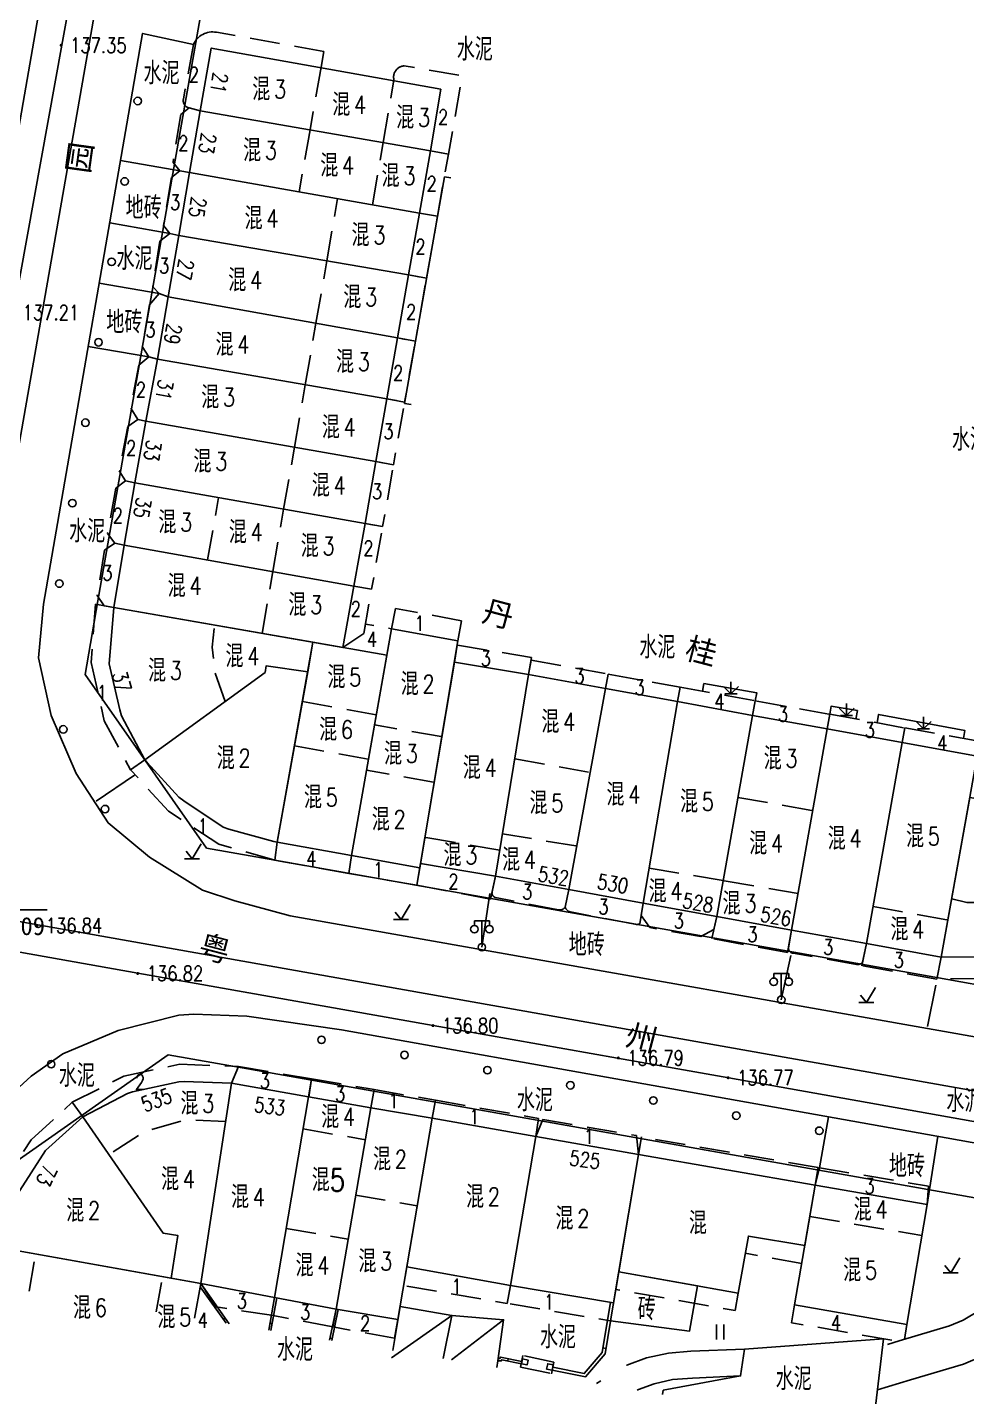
# Model space of a CAD drawing. Extents: x 529262 to 576451, y 2694391 to 2717535.
# Drawn here: x 563718.3 to 563780.8, y 2710600.4 to 2710691.7 of the extents above; entities that cross this region are included whole.
import ezdxf
from ezdxf.enums import TextEntityAlignment as Align
from ezdxf.xclip import XClip

# ---------------------------------------------------------------- set-up
doc = ezdxf.new("R2010")
doc.units = 0
doc.header["$XCLIPFRAME"] = 0
doc.linetypes.add('X2', pattern=[10, 8, -2])
doc.linetypes.add('X5', pattern=[3, 2, -1])
for name, color, linetype in [('DLDW', 8, 'Continuous'), ('DLSS', 4, 'Continuous'), ('GCD', 8, 'Continuous'), ('JMD', 8, 'Continuous'), ('KZD', 8, 'Continuous'), ('PP-COM', 7, 'Continuous'), ('RD-中线', 40, 'Continuous'), ('RD-红线', 7, 'Continuous'), ('ZBTZ', 8, 'Continuous'), ('ZJ', 7, 'Continuous'), ('污水管径标注_W10-', 202, 'Continuous')]:
    doc.layers.add(name, color=color, linetype=linetype)
doc.styles.add('HZ', font='rs.shx', dxfattribs={"width": 0.8, "bigfont": 'hztxt.shx'})
doc.styles.add('等线体', font='simhei.ttf')
doc.linetypes.add('1161', pattern='A,0,[149,AAA.SHX,S=0.15,R=0,X=0,Y=0],-1.6', length=1.6)

# ---------------------------------------------------------------- blocks, each defined once
blk = doc.blocks.new('A$C19FD0107')
at = {"layer": 'RD-中线', "color": 8, "linetype": 'Continuous'}
blk.add_lwpolyline([(-7305.886, 16129.083), (-7288.38, 16228.266, -0.001165), (-7288.133, 16229.642), (-7283.155, 16257.097, 0.001458), (-7282.848, 16258.82), (-7262.222, 16376.487)], format="xyb", dxfattribs=at)
at = {"layer": 'RD-中线', "color": 8}
blk.add_lwpolyline([(-7111.179, 16211.495), (-7285.198, 16242.331, -0.001777), (-7286.247, 16242.521), (-7291.872, 16243.559, 0.00249), (-7293.342, 16243.822), (-7418.595, 16265.649, 0.000151), (-7418.892, 16265.7), (-7433.311, 16268.204)], format="xyb", dxfattribs=at)
at = {"layer": 'RD-红线', "color": 8, "linetype": 'Continuous', "flags": 128}
for points in [[(-7275.898, 16257.929), (-7275.036, 16262.845), (-7261.012, 16342.845), (-7259.635, 16350.702)], [(-7267.793, 16246.356), (-7262.878, 16245.485), (-7219.255, 16237.755), (-7214.31, 16236.879)], [(-7270.347, 16232.59), (-7265.42, 16231.717), (-7216.606, 16223.067)]]:
    blk.add_lwpolyline(points, dxfattribs=at)
at = {"layer": 'RD-红线', "color": 8}
for points in [[(-7275.898, 16257.929), (-7267.793, 16246.356, 0.413674)], [(-7270.347, 16232.59), (-7281.939, 16224.482, 0.414409)]]:
    blk.add_lwpolyline(points, format="xyb", dxfattribs=at)
blk = doc.blocks.new('GC200')
at = {"linetype": 'Continuous', "const_width": 0.2, "flags": 128}
blk.add_lwpolyline([(-0.1, 0, 1), (0.1, 0, 1)], format="xyb", close=True, dxfattribs=at)
blk = doc.blocks.new('gc170')
at = {"color": 8, "linetype": 'Continuous'}
blk.add_circle((0, 0), 0.5, dxfattribs=at)
blk = doc.blocks.new('gc123')
at = {"color": 8}
for p, q in [((0, 0), (1.2, 2)), ((-1, 0), (1, 0)), ((0, 0), (-0.8, 1))]:
    blk.add_line(p, q, dxfattribs=at)
blk = doc.blocks.new('gc121')
at = {"color": 8}
for p, q in [((-0.5, -1), (-0.5, 1)), ((0.5, -1), (0.5, 1))]:
    blk.add_line(p, q, dxfattribs=at)
blk = doc.blocks.new('gc124')
at = {"color": 8}
for p, q in [((-1, 1), (0, 0)), ((-0.8, 0), (0.8, 0)), ((0, 0), (0, 1.6)), ((0, 0), (1, 1))]:
    blk.add_line(p, q, dxfattribs=at)
blk = doc.blocks.new('gc097')
at = {"color": 8}
for p, q in [((-1, 2.9), (-1, 3.5)), ((-1, 3.5), (1, 3.5)), ((0, 0.5), (0, 3.5)), ((1, 3.5), (1, 2.9))]:
    blk.add_line(p, q, dxfattribs=at)
for centre in [(-1, 2.4), (1, 2.4), (0, 0)]:
    blk.add_circle(centre, 0.5, dxfattribs=at)

msp = doc.modelspace()

# ---------------------------------------------------------------- linework, layer by layer
at = {"layer": 'DLSS', "linetype": 'Continuous', "flags": 128}
for points in [[(563716.895, 2710700.278), (563720.25, 2710699.703), (563711.754, 2710650.987)], [(563729.325, 2710690.511), (563725.934, 2710691.252), (563719.33, 2710653.217)], [(563791.058, 2710622.687), (563735.774, 2710632.446)], [(563739.177, 2710624.854), (563779.481, 2710617.672)], [(563779.481, 2710617.672), (563786.666, 2710616.38)]]:
    msp.add_lwpolyline(points, dxfattribs=at)
at = {"layer": 'DLSS', "linetype": 'Continuous'}
for points in [[(563735.774, 2710632.446), (563732.078, 2710633.454), (563729.935, 2710634.165), (563726.384, 2710636.373), (563723.64, 2710638.645), (563721.515, 2710641.946), (563719.833, 2710645.797), (563718.989, 2710649.654), (563719.33, 2710653.217)], [(563711.348, 2710608.583), (563711.62, 2710610.054), (563712.228, 2710613.377), (563713.519, 2710616.655), (563713.803, 2710617.089), (563716.077, 2710619.571), (563718.514, 2710621.772), (563720.619, 2710623.267), (563724.294, 2710624.825), (563728.342, 2710625.829), (563729.353, 2710625.908), (563732.89, 2710625.763), (563739.177, 2710624.854)]]:
    msp.add_lwpolyline(points, dxfattribs=at)
at = {"layer": 'DLSS', "linetype": 'X2', "flags": 128}
for points, elevation in [([(563786.666, 2710616.38), (563784.227, 2710609.998), (563783.523, 2710608.666), (563782.875, 2710607.672), (563781.846, 2710606.263), (563781.769, 2710606.196), (563780.615, 2710605.52), (563779.704, 2710605.128), (563776.34, 2710604.128), (563775.255, 2710603.806)], 136.764), ([(563766.047, 2710603.592), (563762.471, 2710603.443), (563760.984, 2710603.328), (563759.521, 2710602.998), (563758.208, 2710602.514), (563756.173, 2710601.291)], 137.047)]:
    msp.add_lwpolyline(points, dxfattribs=dict(at, elevation=elevation))
at = {"layer": 'DLSS', "linetype": 'Continuous', "flags": 128}
for points, elevation in [([(563786.876, 2710609.348), (563786.647, 2710608.878), (563785.858, 2710607.291), (563785.102, 2710606.133), (563783.858, 2710604.43), (563783.364, 2710603.993), (563781.839, 2710603.1), (563780.628, 2710602.579), (563777.111, 2710601.534), (563774.911, 2710600.881)], 136.764), ([(563765.783, 2710601.796), (563762.576, 2710601.662), (563761.25, 2710601.56), (563760.028, 2710601.284), (563758.982, 2710600.899), (563758.897, 2710600.847)], 137.047)]:
    msp.add_lwpolyline(points, dxfattribs=dict(at, elevation=elevation))
at = {"layer": 'JMD', "linetype": 'Continuous'}
for p, q in [((563743.38, 2710666.6), (563746.046, 2710681.696)), ((563746.046, 2710681.696), (563746.47, 2710681.621)), ((563743.833, 2710666.52), (563743.38, 2710666.6)), ((563731.432, 2710605.65, -525.352), (563731.309, 2710605.563, -525.352)), ((563734.42, 2710605.324, -525.352), (563734.568, 2710605.298, -525.352)), ((563742.519, 2710603.016), (563746.547, 2710605.829)), ((563746.512, 2710602.862), (563749.984, 2710605.541)), ((563738.427, 2710604.323, -525.225), (563738.574, 2710604.292, -525.225)), ((563756.81, 2710603.632, 137.031), (563756.613, 2710603.665, 137.031)), ((563750.269, 2710602.801), (563750.299, 2710602.948))]:
    msp.add_line(p, q, dxfattribs=at)
at = {"layer": 'JMD', "linetype": 'X5'}
for points in [[(563737.832, 2710689), (563738.015, 2710690.051), (563730.847, 2710691.326, 0.34681), (563729.325, 2710690.511), (563728.65, 2710686.87, 0.407362), (563729.042, 2710686.285), (563729.78, 2710686.089)], [(563754.343, 2710634.199), (563754.102, 2710633.039, -0.293435), (563753.644, 2710632.859), (563749.458, 2710633.677, -0.453122), (563749.23, 2710634.059), (563749.455, 2710635.093)], [(563759.299, 2710633.304), (563759.062, 2710631.927, -0.190202), (563758.731, 2710631.906), (563758.731, 2710631.906), (563758.731, 2710631.906), (563754.438, 2710632.721, -0.332019), (563754.102, 2710633.039), (563754.343, 2710634.199)], [(563774.166, 2710630.613), (563773.917, 2710629.379, -0.300519), (563773.514, 2710629.22), (563769.283, 2710629.96, -0.34253), (563768.969, 2710630.292), (563769.184, 2710631.497)]]:
    msp.add_lwpolyline(points, format="xyb", dxfattribs=at)
at = {"layer": 'JMD', "linetype": 'Continuous', "flags": 128}
for points in [[(563745.803, 2710687.542), (563745.114, 2710683.424), (563729.78, 2710686.089), (563730.507, 2710690.273)], [(563745.114, 2710683.424), (563729.78, 2710686.089), (563729.067, 2710681.987), (563744.376, 2710679.276)], [(563744.376, 2710679.276), (563729.067, 2710681.987), (563728.345, 2710677.786), (563743.658, 2710675.157)], [(563743.658, 2710675.157), (563728.345, 2710677.786), (563727.645, 2710673.705), (563742.925, 2710670.959)], [(563742.925, 2710670.959), (563742.205, 2710666.895), (563726.919, 2710669.553), (563727.645, 2710673.705)], [(563742.205, 2710666.895), (563741.476, 2710662.716), (563726.15, 2710665.421), (563726.919, 2710669.553)], [(563741.476, 2710662.716), (563740.76, 2710658.594), (563725.41, 2710661.307), (563726.15, 2710665.421)], [(563740.76, 2710658.594), (563740.008, 2710654.431), (563724.694, 2710657.156), (563725.41, 2710661.307)], [(563740.008, 2710654.431), (563739.274, 2710650.337), (563724.016, 2710652.997), (563724.694, 2710657.156)], [(563737.285, 2710650.684), (563742.219, 2710649.824), (563739.853, 2710636.465), (563734.906, 2710637.355)], [(563726.08, 2710642.849), (563734.111, 2710648.668), (563734.177, 2710649.119), (563736.933, 2710648.712), (563734.906, 2710637.355), (563734.687, 2710637.403), (563731.675, 2710638.222), (563731.302, 2710638.37), (563728.687, 2710640.127), (563728.351, 2710640.363), (563726.23, 2710642.672)], [(563746.707, 2710649.364), (563744.443, 2710635.938), (563749.455, 2710635.093), (563751.66, 2710648.529)], [(563749.455, 2710635.093), (563754.343, 2710634.199), (563756.774, 2710647.601), (563751.66, 2710648.529)], [(563761.577, 2710646.73), (563756.774, 2710647.601), (563754.343, 2710634.199), (563759.299, 2710633.304)], [(563761.577, 2710646.73), (563766.576, 2710645.811), (563764.202, 2710632.412), (563759.299, 2710633.304)], [(563766.576, 2710645.811), (563771.554, 2710644.914), (563769.184, 2710631.497), (563764.202, 2710632.412)], [(563771.554, 2710644.914), (563776.558, 2710643.999), (563774.166, 2710630.613), (563769.184, 2710631.497)], [(563776.558, 2710643.999), (563781.552, 2710643.088), (563779.152, 2710629.693), (563774.166, 2710630.613)], [(563781.06, 2710640.342), (563783.799, 2710639.883), (563789.271, 2710631.946), (563784.735, 2710629.807), (563784.261, 2710629.732), (563784.261, 2710629.732), (563779.152, 2710629.693)], [(563736.99, 2710620.396), (563731.862, 2710621.307), (563729.807, 2710607.951), (563734.722, 2710607.034)], [(563751.182, 2710602.616), (563751.55, 2710602.535), (563751.62, 2710602.854), (563751.252, 2710602.935)]]:
    msp.add_lwpolyline(points, close=True, dxfattribs=at)
at = {"layer": 'JMD', "linetype": 'X5', "flags": 128}
for points in [[(563737.832, 2710689), (563737.091, 2710684.818)], [(563741.963, 2710683.972), (563742.68, 2710688.158)], [(563737.091, 2710684.818), (563736.361, 2710680.695)], [(563741.255, 2710679.836), (563741.963, 2710683.972)], [(563738.208, 2710676.093), (563738.929, 2710680.241)], [(563737.485, 2710671.937), (563738.208, 2710676.093)], [(563742.925, 2710670.959), (563744.113, 2710670.749), (563744.854, 2710674.946), (563743.658, 2710675.157)], [(563736.773, 2710667.839), (563737.485, 2710671.937)], [(563742.205, 2710666.895), (563743.395, 2710666.685), (563744.113, 2710670.749), (563742.925, 2710670.959)], [(563736.049, 2710663.674), (563736.773, 2710667.839)], [(563741.476, 2710662.716), (563742.657, 2710662.507), (563743.395, 2710666.685), (563742.205, 2710666.895)], [(563735.333, 2710659.553), (563736.049, 2710663.674)], [(563740.76, 2710658.594), (563741.93, 2710658.387), (563742.657, 2710662.507), (563741.476, 2710662.716)], [(563730.26, 2710656.166), (563730.994, 2710660.32)], [(563734.61, 2710655.391), (563735.333, 2710659.553)], [(563740.008, 2710654.431), (563741.194, 2710654.222), (563741.93, 2710658.387), (563740.76, 2710658.594)], [(563733.895, 2710651.275), (563734.61, 2710655.391)], [(563731.438, 2710646.731), (563730.751, 2710648.697), (563730.578, 2710650.361), (563730.713, 2710651.83)], [(563742.219, 2710649.824), (563742.53, 2710651.58), (563740.782, 2710651.888), (563740.671, 2710651.258), (563739.274, 2710650.337)], [(563750.738, 2710642.915), (563755.759, 2710642.005)], [(563765.608, 2710640.349), (563770.592, 2710639.469)], [(563779.851, 2710633.597), (563780.852, 2710633.337), (563783.839, 2710633.369), (563785.808, 2710634.255), (563786.836, 2710635.478)], [(563731.468, 2710618.748), (563728.824, 2710618.863), (563726.05, 2710618.082), (563723.69, 2710616.542)], [(563735.501, 2710611.625), (563739.633, 2710610.911)], [(563729.807, 2710607.951), (563730.825, 2710606.395), (563730.635, 2710605.446)]]:
    msp.add_lwpolyline(points, dxfattribs=at)
msp.add_lwpolyline([(563742.68, 2710688.158, -0.458684), (563743.356, 2710689.088), (563747.234, 2710688.422), (563746.314, 2710683.212), (563745.114, 2710683.424)], format="xyb", dxfattribs=at)
at = {"layer": 'JMD', "linetype": 'X5'}
for points in [[(563729.78, 2710686.089), (563729.042, 2710686.285), (563728.476, 2710685.849), (563727.959, 2710682.658), (563728.416, 2710682.087), (563729.067, 2710681.987)], [(563744.376, 2710679.276), (563745.581, 2710679.063), (563746.314, 2710683.212), (563745.114, 2710683.424)], [(563729.067, 2710681.987), (563728.416, 2710682.087), (563727.85, 2710681.651), (563727.333, 2710678.46), (563727.743, 2710677.923), (563728.345, 2710677.786)], [(563743.658, 2710675.157), (563744.854, 2710674.946), (563745.581, 2710679.063), (563744.376, 2710679.276)], [(563728.345, 2710677.786), (563727.743, 2710677.923), (563727.091, 2710677.399), (563726.604, 2710674.373), (563727.041, 2710673.909), (563727.645, 2710673.705)], [(563727.645, 2710673.705), (563727.041, 2710673.909), (563726.396, 2710673.172), (563725.915, 2710670.381), (563726.353, 2710669.691), (563726.919, 2710669.553)], [(563726.919, 2710669.553), (563726.353, 2710669.691), (563725.678, 2710669.134), (563725.143, 2710666.273), (563725.62, 2710665.528), (563726.15, 2710665.421)], [(563726.15, 2710665.421), (563725.62, 2710665.528), (563724.938, 2710665.062), (563724.382, 2710662.102), (563724.788, 2710661.428), (563725.41, 2710661.307)], [(563725.41, 2710661.307), (563724.788, 2710661.428), (563724.142, 2710660.944), (563723.599, 2710657.925), (563724.08, 2710657.281), (563724.694, 2710657.156)], [(563724.694, 2710657.156), (563724.08, 2710657.281), (563723.395, 2710656.814), (563722.905, 2710653.788), (563723.365, 2710653.115), (563724.016, 2710652.997)], [(563739.274, 2710650.337), (563740.671, 2710651.258), (563741.194, 2710654.222), (563740.008, 2710654.431)], [(563746.944, 2710650.77), (563746.944, 2710650.77), (563747.195, 2710652.112), (563742.792, 2710652.938), (563742.53, 2710651.58)], [(563751.66, 2710648.529), (563751.858, 2710649.658), (563746.898, 2710650.494), (563746.707, 2710649.364)], [(563751.66, 2710648.529), (563751.828, 2710649.488), (563756.948, 2710648.561), (563756.774, 2710647.601)], [(563756.774, 2710647.601), (563756.948, 2710648.561), (563761.751, 2710647.691), (563761.577, 2710646.73)], [(563761.577, 2710646.73), (563761.751, 2710647.691), (563766.752, 2710646.785), (563766.576, 2710645.811)], [(563766.576, 2710645.811), (563766.752, 2710646.785), (563771.729, 2710645.883), (563771.554, 2710644.914)], [(563771.554, 2710644.914), (563771.729, 2710645.883), (563776.735, 2710644.976), (563776.558, 2710643.999)], [(563776.558, 2710643.999), (563776.735, 2710644.976), (563781.736, 2710644.07), (563781.552, 2710643.088)], [(563739.853, 2710636.465), (563739.673, 2710635.282), (563735.078, 2710636.093), (563734.744, 2710636.173), (563734.906, 2710637.355)], [(563744.397, 2710635.66), (563744.205, 2710634.49), (563739.673, 2710635.282), (563739.853, 2710636.465)], [(563749.455, 2710635.093), (563749.125, 2710633.571), (563744.205, 2710634.49), (563744.443, 2710635.938)], [(563764.202, 2710632.412), (563764.01, 2710631.543), (563763.138, 2710631.068), (563759.735, 2710631.679), (563759.156, 2710632.474), (563759.299, 2710633.304)], [(563769.184, 2710631.497), (563768.919, 2710630.012), (563763.876, 2710630.936), (563764.202, 2710632.412)], [(563789.271, 2710631.946), (563789.936, 2710630.962), (563784.771, 2710628.316), (563778.857, 2710628.24), (563779.152, 2710629.693)], [(563779.152, 2710629.693), (563778.857, 2710628.24), (563773.868, 2710629.133), (563774.166, 2710630.613)], [(563716.384, 2710610.354), (563715.209, 2710610.448), (563716.384, 2710614.232), (563718.507, 2710617.54), (563721.249, 2710620.031), (563721.956, 2710619.059)], [(563738.601, 2710605.061), (563734.512, 2710605.855)], [(563753.34, 2710602.715), (563751.272, 2710603.158)]]:
    msp.add_lwpolyline(points, dxfattribs=at)
for points, elevation in [([(563724.016, 2710652.997), (563722.802, 2710653.217), (563722.496, 2710649.327), (563723.378, 2710645.454), (563725.13, 2710642.182), (563726.08, 2710642.849)], 137.178), ([(563734.906, 2710637.355), (563734.744, 2710636.173), (563731.015, 2710637.221), (563727.657, 2710639.43), (563725.13, 2710642.182), (563726.08, 2710642.849)], -527.317), ([(563721.956, 2710619.059), (563721.249, 2710620.031), (563724.676, 2710621.766), (563728.411, 2710622.569), (563732.333, 2710622.418), (563731.862, 2710621.307)], 136.9), ([(563731.862, 2710621.307), (563732.333, 2710622.418), (563737.193, 2710621.593), (563736.99, 2710620.396)], 137.089), ([(563737.01, 2710620.384), (563737.193, 2710621.593), (563741.354, 2710620.874), (563741.145, 2710619.662)], 137.129), ([(563741.145, 2710619.662), (563741.354, 2710620.874), (563745.457, 2710620.165), (563745.24, 2710618.976)], 137.129), ([(563745.24, 2710618.976), (563745.457, 2710620.165), (563752.305, 2710618.962), (563752.146, 2710617.763)], 137.16), ([(563752.146, 2710617.763), (563752.596, 2710618.894), (563758.857, 2710617.809), (563758.972, 2710616.547)], 137.031), ([(563770.754, 2710614.506), (563770.951, 2710615.683), (563759.169, 2710617.724), (563758.972, 2710616.547)], 137.192), ([(563770.754, 2710614.506), (563771.033, 2710615.669), (563778.314, 2710614.444), (563778.226, 2710613.23)], 137.192), ([(563742.938, 2710605.553), (563742.726, 2710604.315), (563738.601, 2710605.061), (563738.827, 2710606.242)], 137.16)]:
    msp.add_lwpolyline(points, dxfattribs=dict(at, elevation=elevation))
at = {"layer": 'JMD', "linetype": 'Continuous', "flags": 128}
for points, elevation in [([(563726.08, 2710642.849), (563734.111, 2710648.668), (563734.177, 2710649.119), (563736.933, 2710648.712), (563737.285, 2710650.684), (563724.016, 2710652.997), (563723.71, 2710649.252), (563724.406, 2710646.172), (563724.525, 2710645.789)], 137.21), ([(563742.53, 2710651.58), (563739.853, 2710636.465), (563744.397, 2710635.66), (563746.944, 2710650.77)], 137.108), ([(563721.956, 2710619.059), (563727.293, 2710611.313), (563728.274, 2710611.162), (563727.834, 2710608.304), (563729.807, 2710607.951), (563731.862, 2710621.307), (563728.694, 2710621.411), (563728.34, 2710621.387), (563725.266, 2710620.72), (563724.937, 2710620.607)], 137.089), ([(563741.145, 2710619.662), (563736.99, 2710620.396), (563734.722, 2710607.034), (563738.827, 2710606.242)], 137.306), ([(563721.956, 2710619.059), (563719.473, 2710616.814), (563717.546, 2710613.855), (563716.384, 2710610.354), (563727.834, 2710608.304), (563728.274, 2710611.162), (563727.293, 2710611.313)], 137.131), ([(563738.827, 2710606.242), (563741.145, 2710619.662), (563745.24, 2710618.976), (563742.938, 2710605.553)], -525.225), ([(563745.24, 2710618.976), (563752.146, 2710617.763), (563750.446, 2710607.821), (563743.541, 2710609.07)], 137.16), ([(563752.146, 2710617.763), (563758.972, 2710616.547), (563757.317, 2710606.679), (563750.446, 2710607.821)], 137.031), ([(563758.972, 2710616.547), (563757.66, 2710608.726), (563765.627, 2710607.313), (563766.301, 2710611.115), (563770.055, 2710610.485), (563770.754, 2710614.506)], 137.174), ([(563770.754, 2710614.506), (563778.226, 2710613.23), (563776.871, 2710605.236), (563769.369, 2710606.539)], 137.192), ([(563757.66, 2710608.726), (563757.111, 2710605.477), (563762.37, 2710604.778), (563762.905, 2710607.796)], 137.174), ([(563752.859, 2710602.253), (563753.23, 2710602.179), (563753.302, 2710602.542), (563752.931, 2710602.616)], 137.123)]:
    msp.add_lwpolyline(points, close=True, dxfattribs=dict(at, elevation=elevation))
at = {"layer": 'JMD', "linetype": 'X5', "flags": 128}
for points, elevation in [([(563736.579, 2710646.729), (563741.516, 2710645.854)], -508.637), ([(563745.84, 2710644.395), (563741.396, 2710645.182)], -513.47), ([(563736.051, 2710643.774), (563740.992, 2710642.898)], -510.528), ([(563745.308, 2710641.363), (563740.86, 2710642.151)], -513.413), ([(563749.741, 2710636.841), (563744.738, 2710637.685)], -515.044), ([(563754.809, 2710637.114), (563749.918, 2710637.917)], -511.971), ([(563764.624, 2710634.799), (563759.694, 2710635.635)], -511.968), ([(563769.626, 2710633.95), (563764.624, 2710634.799)], -511.968), ([(563774.607, 2710633.081), (563779.598, 2710632.187)], -178.836), ([(563736.626, 2710618.254), (563740.778, 2710617.537)], -512.644), ([(563740.119, 2710613.843), (563744.238, 2710613.137)], -180.049), ([(563770.392, 2710612.427), (563777.857, 2710611.152), (563777.875, 2710611.164)], -513.624), ([(563718.382, 2710607.439), (563718.8, 2710609.921)], -509.418), ([(563769.863, 2710609.301), (563766.098, 2710609.969)], -524.585), ([(563750.446, 2710607.821), (563750.235, 2710606.629), (563743.326, 2710607.814), (563743.541, 2710609.07)], -525.297), ([(563726.838, 2710606.063), (563727.258, 2710608.407)], -508.44), ([(563765.627, 2710607.313), (563765.432, 2710606.151), (563757.465, 2710607.564), (563757.66, 2710608.726)], 137.086), ([(563734.512, 2710605.855), (563730.825, 2710606.395), (563729.807, 2710607.951)], -524.659), ([(563757.317, 2710606.679), (563757.111, 2710605.477), (563750.235, 2710606.629), (563750.446, 2710607.821)], -525.328), ([(563769.369, 2710606.539), (563769.172, 2710605.346), (563776.674, 2710604.043), (563776.871, 2710605.236)], 137.023)]:
    msp.add_lwpolyline(points, dxfattribs=dict(at, elevation=elevation))
at = {"layer": 'JMD', "linetype": 'Continuous', "flags": 128}
for points, elevation in [([(563715.953, 2710607.834), (563716.384, 2710610.354), (563729.807, 2710607.951), (563729.383, 2710605.649)], 137.085), ([(563731.491, 2710605.306), (563729.769, 2710607.745)], -525.352), ([(563731.698, 2710605.273), (563729.807, 2710607.951)], -525.352), ([(563734.722, 2710607.034), (563734.336, 2710604.843)], -525.352), ([(563734.869, 2710607.006), (563734.484, 2710604.819)], -525.352), ([(563738.827, 2710606.242), (563738.398, 2710604.183)], -525.225), ([(563738.975, 2710606.217), (563738.546, 2710604.159)], -525.225), ([(563757.317, 2710606.679), (563756.752, 2710603.281), (563755.44, 2710601.739), (563753.23, 2710602.179)], 137.031), ([(563757.119, 2710606.712), (563756.563, 2710603.368), (563755.363, 2710601.958), (563753.269, 2710602.375)], 137.031), ([(563745.959, 2710602.952), (563746.547, 2710605.829), (563749.984, 2710605.541), (563749.615, 2710602.816), (563749.548, 2710602.369)], -525.624)]:
    msp.add_lwpolyline(points, dxfattribs=dict(at, elevation=elevation))
msp.add_lwpolyline([(563745.959, 2710602.952), (563746.547, 2710605.829), (563743.087, 2710606.422), (563742.599, 2710603.499)], dxfattribs=at)
at = {"layer": 'JMD', "linetype": 'Continuous'}
for points in [[(563776.871, 2710605.236), (563769.369, 2710606.539)], [(563751.182, 2710602.616), (563749.867, 2710602.883), (563749.833, 2710602.799), (563749.615, 2710602.816)], [(563751.214, 2710602.763), (563749.774, 2710603.055), (563749.735, 2710602.957), (563749.635, 2710602.965)]]:
    msp.add_lwpolyline(points, dxfattribs=at)
at = {"layer": 'JMD', "linetype": 'X5'}
msp.add_lwpolyline([(563751.272, 2710603.158), (563751.108, 2710602.393), (563753.176, 2710601.95), (563753.34, 2710602.715)], close=True, dxfattribs=at)
at = {"layer": 'KZD', "linetype": 'Continuous'}
msp.add_line((563713.573, 2710632.863), (563719.573, 2710632.863), dxfattribs=at)
at = {"layer": 'ZBTZ', "linetype": '1161', "flags": 128}
for points, elevation in [([(563728.416, 2710682.087), (563724.462, 2710682.774)], -525.239), ([(563727.743, 2710677.923), (563723.74, 2710678.618)], -527.038), ([(563727.041, 2710673.909), (563723.043, 2710674.603)], -527.02), ([(563726.353, 2710669.691), (563722.312, 2710670.393)], -527.057), ([(563771.033, 2710615.669), (563771.639, 2710619.069)], -522.059), ([(563778.226, 2710613.23), (563778.932, 2710617.77)], 137.202)]:
    msp.add_lwpolyline(points, dxfattribs=dict(at, elevation=elevation))
for points in [[(563766.752, 2710646.785), (563766.872, 2710647.303), (563763.343, 2710647.924), (563763.251, 2710647.419)], [(563771.729, 2710645.883), (563771.818, 2710646.42), (563773.569, 2710646.127), (563773.467, 2710645.568)], [(563774.881, 2710645.312), (563774.983, 2710645.873), (563780.737, 2710644.801), (563780.64, 2710644.269)]]:
    msp.add_lwpolyline(points, dxfattribs=at)
at = {"layer": 'ZBTZ', "linetype": '1161'}
for points in [[(563725.397, 2710641.827), (563722.844, 2710640.086)], [(563748.542, 2710630.368), (563749.068, 2710633.954)], [(563769.136, 2710629.823), (563768.493, 2710626.862)], [(563778.237, 2710625.092), (563778.805, 2710627.838)], [(563774.694, 2710599.027), (563775.31, 2710604.271), (563766.047, 2710603.592), (563765.783, 2710601.796), (563760.634, 2710600.845), (563760.577, 2710600.574)]]:
    msp.add_lwpolyline(points, dxfattribs=at)
at = {"layer": '污水管径标注_W10-'}
for points in [[(563709.855, 2710631.423), (563713.42, 2710651.103), (563717.33, 2710672.68), (563720.551, 2710690.462), (563722.678, 2710702.2), (563724.116, 2710710.142), (563728.026, 2710731.719)], [(563607.436, 2710649.488), (563627.132, 2710646.014), (563642.889, 2710643.235), (563646.828, 2710642.54), (563666.524, 2710639.066), (563676.372, 2710637.329), (563686.22, 2710635.592), (563705.916, 2710632.118), (563709.855, 2710631.423), (563725.61, 2710628.632), (563745.303, 2710625.142), (563757.578, 2710622.967), (563764.996, 2710621.653), (563784.689, 2710618.163), (563796.965, 2710615.988), (563804.452, 2710615.153), (563824.329, 2710612.938), (563845.489, 2710610.58), (563863.911, 2710607.316), (563885.041, 2710603.571)]]:
    msp.add_lwpolyline(points, dxfattribs=at)

# ---------------------------------------------------------------- block references
at = {"layer": 'DLDW', "color": 252, "linetype": 'Continuous', "xscale": 0.5, "yscale": 0.5, "zscale": 0.5}
for p in [(563748.542, 2710630.368, -0.071), (563768.493, 2710626.862, -0.097)]:
    msp.add_blockref('gc097', p, dxfattribs=at)
at = {"layer": 'GCD', "linetype": 'Continuous'}
ref = msp.add_blockref('GC200', (563720.504, 2710690.458, 137.35), dxfattribs=dict(at, xscale=0.5, yscale=0.5, zscale=0.5))
ref.add_attrib('height', '137.35', dxfattribs={"linetype": 'Continuous', "height": 1, "style": 'HZ', "width": 0.8}).set_placement((563721.104, 2710690.458, 137.35), align=Align.MIDDLE_LEFT)
ref = msp.add_blockref('GC200', (563717.337, 2710672.651, 137.21), dxfattribs=dict(at, xscale=0.5, yscale=0.5, zscale=0.5))
ref.add_attrib('height', '137.21', dxfattribs={"linetype": 'Continuous', "height": 1, "style": 'HZ', "width": 0.8}).set_placement((563717.937, 2710672.651, 137.21), align=Align.MIDDLE_LEFT)
ref = msp.add_blockref('GC200', (563718.876, 2710631.806, 136.842), dxfattribs=dict(at, xscale=0.5, yscale=0.5, zscale=0.5))
ref.add_attrib('height', '136.84', dxfattribs={"linetype": 'Continuous', "height": 1, "style": 'HZ', "width": 0.8}).set_placement((563719.476, 2710631.806, 136.842), align=Align.MIDDLE_LEFT)
ref = msp.add_blockref('GC200', (563725.605, 2710628.616, 136.82), dxfattribs=dict(at, xscale=0.5, yscale=0.5, zscale=0.5))
ref.add_attrib('height', '136.82', dxfattribs={"linetype": 'Continuous', "height": 1, "style": 'HZ', "width": 0.8}).set_placement((563726.205, 2710628.616, 136.82), align=Align.MIDDLE_LEFT)
ref = msp.add_blockref('GC200', (563745.28, 2710625.139, 136.8), dxfattribs=dict(at, xscale=0.5, yscale=0.5, zscale=0.5))
ref.add_attrib('height', '136.80', dxfattribs={"linetype": 'Continuous', "height": 1, "style": 'HZ', "width": 0.8}).set_placement((563745.88, 2710625.139, 136.8), align=Align.MIDDLE_LEFT)
ref = msp.add_blockref('GC200', (563757.633, 2710622.986, 136.79), dxfattribs=dict(at, xscale=0.5, yscale=0.5, zscale=0.5))
ref.add_attrib('height', '136.79', dxfattribs={"linetype": 'Continuous', "height": 1, "style": 'HZ', "width": 0.8}).set_placement((563758.233, 2710622.986, 136.79), align=Align.MIDDLE_LEFT)
ref = msp.add_blockref('GC200', (563764.951, 2710621.669, 136.77), dxfattribs=dict(at, xscale=0.5, yscale=0.5, zscale=0.5))
ref.add_attrib('height', '136.77', dxfattribs={"linetype": 'Continuous', "height": 1, "style": 'HZ', "width": 0.8}).set_placement((563765.551, 2710621.669, 136.77), align=Align.MIDDLE_LEFT)
at = {"layer": 'PP-COM'}
ref = msp.add_blockref('A$C19FD0107', (570997.993, 2694390.603), dxfattribs=at)
XClip(ref).set_block_clipping_path([(-9366.4383134884, 14428.6043910822), (-3328.4480743363, 17452.7484863754)])
at = {"layer": 'ZBTZ', "linetype": 'Continuous'}
for p, xscale, yscale, zscale, rotation in [((563725.608, 2710686.746), 0.5000000001302329, 0.5000000001302329, 0.5000000001302329, 260.7696673295081), ((563724.737, 2710681.387), 0.5000000001302329, 0.5000000001302329, 0.5000000001302329, 260.7696673295081), ((563723.866, 2710676.028), 0.5000000001302329, 0.5000000001302329, 0.5000000001302329, 260.7696673295081), ((563722.995, 2710670.669), 0.5000000001302329, 0.5000000001302329, 0.5000000001302329, 260.7696673295081), ((563722.124, 2710665.311), 0.5000000001302329, 0.5000000001302329, 0.5000000001302329, 260.7696673295081), ((563721.253, 2710659.952), 0.5000000001302329, 0.5000000001302329, 0.5000000001302329, 260.7696673295081), ((563720.383, 2710654.593), 0.5000000001302329, 0.5000000001302329, 0.5000000001302329, 260.7696673295081), ((563720.647, 2710644.879), 0.5000000001602842, 0.5000000001602842, 0.5000000001602842, 297.6504086069774), ((563723.43, 2710639.567), 0.5000000001602842, 0.5000000001602842, 0.5000000001602842, 297.6504086069774), ((563737.855, 2710624.193), 0.5000000000014555, 0.5000000000014555, 0.5000000000014555, 169.649559211636), ((563719.842, 2710622.571), 0.5000000000317507, 0.5000000000317507, 0.5000000000317507, 227.8856873752977), ((563743.384, 2710623.184), 0.5000000000014555, 0.5000000000014555, 0.5000000000014555, 169.649559211636), ((563748.912, 2710622.174), 0.5000000000014555, 0.5000000000014555, 0.5000000000014555, 169.649559211636), ((563754.44, 2710621.164), 0.5000000000014555, 0.5000000000014555, 0.5000000000014555, 169.649559211636), ((563759.969, 2710620.154), 0.5000000000014555, 0.5000000000014555, 0.5000000000014555, 169.649559211636), ((563765.497, 2710619.145), 0.5000000000014555, 0.5000000000014555, 0.5000000000014555, 169.649559211636), ((563771.026, 2710618.135), 0.5000000000014555, 0.5000000000014555, 0.5000000000014555, 169.649559211636)]:
    msp.add_blockref('gc170', p, dxfattribs=dict(at, xscale=xscale, yscale=yscale, zscale=zscale, rotation=rotation))
at = {"layer": 'ZBTZ', "linetype": 'Continuous', "xscale": 0.5, "yscale": 0.5}
for name, p in [('gc124', (563765.144, 2710647.236)), ('gc124', (563772.846, 2710645.797)), ('gc124', (563777.976, 2710644.906)), ('gc123', (563729.23, 2710636.254)), ('gc123', (563743.153, 2710632.21)), ('gc123', (563774.168, 2710626.679)), ('gc123', (563779.792, 2710608.66)), ('gc121', (563764.422, 2710604.731))]:
    msp.add_blockref(name, p, dxfattribs=at)

# ---------------------------------------------------------------- texts
at = {"layer": 'JMD', "linetype": 'Continuous', "style": 'HZ', "width": 0.8}
for s, height, p in [('混', 1.5, (563734.436, 2710687.527)), ('3', 1.2, (563735.504, 2710687.524)), ('混', 1.5, (563739.769, 2710686.5)), ('4', 1.2, (563740.837, 2710686.496)), ('混', 1.5, (563744.03, 2710685.645)), ('3', 1.2, (563745.098, 2710685.642)), ('混', 1.5, (563733.829, 2710683.46)), ('3', 1.2, (563734.897, 2710683.456)), ('混', 1.5, (563738.973, 2710682.444)), ('4', 1.2, (563740.042, 2710682.44)), ('混', 1.5, (563743.058, 2710681.76)), ('3', 1.2, (563744.126, 2710681.756)), ('混', 1.5, (563733.929, 2710678.929)), ('4', 1.2, (563734.997, 2710678.925)), ('混', 1.5, (563741.054, 2710677.814)), ('3', 1.2, (563742.123, 2710677.81)), ('混', 1.5, (563732.839, 2710674.813)), ('4', 1.2, (563733.907, 2710674.809)), ('混', 1.5, (563740.508, 2710673.685)), ('3', 1.2, (563741.576, 2710673.682)), ('混', 1.5, (563731.991, 2710670.515)), ('4', 1.2, (563733.059, 2710670.511)), ('混', 1.5, (563740.022, 2710669.375)), ('3', 1.2, (563741.09, 2710669.371)), ('混', 1.5, (563731.036, 2710667.007)), ('3', 1.2, (563732.104, 2710667.003)), ('混', 1.5, (563739.076, 2710665.006)), ('4', 1.2, (563740.144, 2710665.003)), ('混', 1.5, (563730.521, 2710662.734)), ('3', 1.2, (563731.59, 2710662.73)), ('混', 1.5, (563738.41, 2710661.132)), ('4', 1.2, (563739.478, 2710661.128)), ('混', 1.5, (563728.184, 2710658.679)), ('3', 1.2, (563729.252, 2710658.675)), ('混', 1.5, (563732.878, 2710658.02)), ('4', 1.2, (563733.946, 2710658.016)), ('混', 1.5, (563737.671, 2710657.098)), ('3', 1.2, (563738.739, 2710657.094)), ('混', 1.5, (563728.801, 2710654.44)), ('4', 1.2, (563729.87, 2710654.437)), ('混', 1.5, (563736.846, 2710653.18)), ('3', 1.2, (563737.914, 2710653.176)), ('混', 1.5, (563732.658, 2710649.759)), ('4', 1.2, (563733.726, 2710649.755)), ('混', 1.5, (563727.495, 2710648.799)), ('3', 1.2, (563728.563, 2710648.796)), ('混', 1.5, (563739.451, 2710648.366)), ('5', 1.2, (563740.519, 2710648.362)), ('混', 1.5, (563744.334, 2710647.901)), ('2', 1.2, (563745.402, 2710647.897)), ('混', 1.5, (563738.897, 2710644.863)), ('6', 1.2, (563739.965, 2710644.86)), ('混', 1.5, (563753.705, 2710645.386)), ('4', 1.2, (563754.773, 2710645.382)), ('混', 1.5, (563732.074, 2710642.968)), ('混', 1.5, (563743.221, 2710643.265)), ('3', 1.2, (563744.289, 2710643.261)), ('混', 1.5, (563768.526, 2710642.948)), ('2', 1.2, (563733.143, 2710642.964)), ('混', 1.5, (563748.471, 2710642.323)), ('4', 1.2, (563749.539, 2710642.319)), ('3', 1.2, (563769.595, 2710642.944)), ('混', 1.5, (563737.883, 2710640.356)), ('5', 1.2, (563738.952, 2710640.352)), ('混', 1.5, (563758.045, 2710640.537)), ('4', 1.2, (563759.113, 2710640.533)), ('混', 1.5, (563762.949, 2710640.075)), ('混', 1.5, (563752.915, 2710639.973)), ('5', 1.2, (563753.984, 2710639.969)), ('5', 1.2, (563764.018, 2710640.071)), ('混', 1.5, (563742.406, 2710638.882)), ('2', 1.2, (563743.475, 2710638.879)), ('混', 1.5, (563767.555, 2710637.283)), ('混', 1.5, (563772.788, 2710637.605)), ('4', 1.2, (563773.856, 2710637.601)), ('混', 1.5, (563778.009, 2710637.759)), ('5', 1.2, (563779.077, 2710637.755)), ('混', 1.5, (563747.183, 2710636.505)), ('4', 1.2, (563768.623, 2710637.279)), ('3', 1.2, (563748.252, 2710636.501)), ('混', 1.5, (563751.088, 2710636.198)), ('4', 1.2, (563752.156, 2710636.194)), ('混', 1.5, (563760.853, 2710634.092)), ('4', 1.2, (563761.921, 2710634.089)), ('混', 1.5, (563765.779, 2710633.283)), ('3', 1.2, (563766.847, 2710633.279)), ('混', 1.5, (563776.968, 2710631.557)), ('4', 1.2, (563778.037, 2710631.553)), ('混', 1.5, (563729.652, 2710619.952)), ('3', 1.2, (563730.721, 2710619.948)), ('混', 1.5, (563739.032, 2710619.058)), ('4', 1.2, (563740.1, 2710619.054)), ('混', 1.5, (563742.489, 2710616.237)), ('2', 1.2, (563743.557, 2710616.234)), ('混', 1.5, (563728.363, 2710614.916)), ('4', 1.2, (563729.432, 2710614.912)), ('混5', 1.5, (563739.431, 2710614.858)), ('混', 1.5, (563733.024, 2710613.725)), ('混', 1.5, (563748.688, 2710613.742)), ('混', 1.5, (563722.041, 2710612.817)), ('4', 1.2, (563734.093, 2710613.721)), ('2', 1.2, (563749.757, 2710613.738)), ('混', 1.5, (563774.519, 2710612.889)), ('2', 1.2, (563723.109, 2710612.813)), ('混', 1.5, (563754.647, 2710612.293)), ('2', 1.2, (563755.715, 2710612.289)), ('混', 1.5, (563763.534, 2710611.991)), ('4', 1.2, (563775.588, 2710612.885)), ('混', 1.5, (563737.323, 2710609.169)), ('混', 1.5, (563741.512, 2710609.442)), ('3', 1.2, (563742.581, 2710609.438)), ('4', 1.2, (563738.391, 2710609.165)), ('混', 1.5, (563773.818, 2710608.84)), ('5', 1.2, (563774.887, 2710608.836)), ('混', 1.5, (563722.491, 2710606.347)), ('砖', 1.5, (563760.128, 2710606.256)), ('6', 1.2, (563723.56, 2710606.343)), ('混', 1.5, (563728.122, 2710605.725)), ('5', 1.2, (563729.19, 2710605.721))]:
    msp.add_text(s, height=height, dxfattribs=at).set_placement(p, align=Align.MIDDLE_RIGHT)
at = {"layer": 'KZD', "linetype": 'Continuous', "style": '等线体'}
msp.add_text('136.809', height=1.2, dxfattribs=at).set_placement((563716.573, 2710631.763), align=Align.MIDDLE)
at = {"layer": 'ZJ', "color": 8, "linetype": 'Continuous', "style": '等线体'}
for s, rotation, p in [('园                    村                   路', 82.14826, (563724.703, 2710704.717)), ('丹', 345.27131, (563749.634, 2710652.552)), ('桂', 345.27131, (563763.18, 2710650.121)), ('粤                     ', 345.27131, (563741.113, 2710627.588)), ('             州               ', 345.27131, (563760.184, 2710624.091))]:
    msp.add_text(s, height=1.5, rotation=rotation, dxfattribs=at).set_placement(p, align=Align.MIDDLE)
at = {"layer": 'ZJ', "color": 8, "linetype": 'Continuous', "style": 'HZ', "width": 0.8}
for s, height, p in [('水泥', 1.5, (563748.07, 2710690.264)), ('水泥', 1.5, (563727.196, 2710688.681)), ('地砖', 1.5, (563726.003, 2710679.709)), ('水泥', 1.5, (563725.394, 2710676.316)), ('地砖', 1.5, (563724.718, 2710672.081)), ('水泥', 1.5, (563781.069, 2710664.266)), ('水泥', 1.5, (563722.242, 2710658.161)), ('水泥', 1.5, (563760.236, 2710650.43)), ('地砖', 1.5, (563755.529, 2710630.606)), ('水泥', 1.5, (563721.553, 2710621.886)), ('3', 1, (563734.074, 2710621.465)), ('3', 1, (563739.102, 2710620.585)), ('水泥', 1.5, (563752.074, 2710620.256)), ('水泥', 1.5, (563780.692, 2710620.2)), ('1', 1, (563742.658, 2710620.135)), ('1', 1, (563748.046, 2710619.078)), ('1', 1, (563755.682, 2710617.761)), ('地砖', 1.5, (563776.869, 2710615.861)), ('3', 1, (563774.382, 2710614.449)), ('1', 1, (563746.863, 2710607.762)), ('3', 1, (563732.541, 2710606.799)), ('1', 1, (563753.02, 2710606.728)), ('3', 1, (563736.763, 2710606.052)), ('4', 1, (563729.944, 2710605.512)), ('2', 1, (563740.76, 2710605.299)), ('4', 1, (563772.14, 2710605.359)), ('水泥', 1.5, (563736.087, 2710603.635)), ('水泥', 1.5, (563753.612, 2710604.463)), ('水泥', 1.5, (563769.321, 2710601.683))]:
    msp.add_text(s, height=height, dxfattribs=at).set_placement(p, align=Align.MIDDLE)
for s, p in [('2', (563729.703, 2710688.496)), ('2', (563746.309, 2710685.67)), ('2', (563728.996, 2710683.936)), ('2', (563745.544, 2710681.228)), ('3', (563728.441, 2710680.002)), ('2', (563744.8, 2710677.039)), ('3', (563727.714, 2710675.775)), ('2', (563744.174, 2710672.694)), ('3', (563726.804, 2710671.503)), ('2', (563743.312, 2710668.622)), ('2', (563726.168, 2710667.503)), ('3', (563742.66, 2710664.733)), ('2', (563725.513, 2710663.626)), ('3', (563741.901, 2710660.733)), ('2', (563724.63, 2710659.118)), ('2', (563741.326, 2710656.946)), ('3', (563723.932, 2710655.307)), ('2', (563740.487, 2710652.906)), ('1', (563744.729, 2710651.941)), ('4', (563741.566, 2710650.878)), ('3', (563749.152, 2710649.603)), ('3', (563755.389, 2710648.441)), ('3', (563759.402, 2710647.676)), ('1', (563723.562, 2710647.303)), ('4', (563764.721, 2710646.744)), ('3', (563768.956, 2710645.906)), ('3', (563774.741, 2710644.836)), ('4', (563779.576, 2710643.965)), ('1', (563730.286, 2710638.429)), ('4', (563737.524, 2710636.275)), ('1', (563741.973, 2710635.515)), ('2', (563746.996, 2710634.741)), ('3', (563751.909, 2710634.067)), ('3', (563756.992, 2710633.068)), ('3', (563762.015, 2710632.128)), ('3', (563766.918, 2710631.223)), ('3', (563771.964, 2710630.369)), ('3', (563776.676, 2710629.507)), ('2', (563726.106, 2710621.376))]:
    msp.add_text(s, height=1, dxfattribs=at).set_placement(p, align=Align.MIDDLE_RIGHT)
for s, rotation, p in [('21', 260.41661, (563731.04, 2710687.95)), ('23', 260.41661, (563730.259, 2710683.924)), ('25', 260.41661, (563729.598, 2710679.659)), ('27', 260.41661, (563728.757, 2710675.513)), ('29', 260.41661, (563727.964, 2710671.213)), ('31', 260.41661, (563727.385, 2710667.501)), ('33', 260.41661, (563726.602, 2710663.449)), ('35', 260.41661, (563725.921, 2710659.635)), ('37', 285.51857, (563724.545, 2710648.051)), ('532', 349.92949, (563753.322, 2710635.102)), ('530', 349.92949, (563757.27, 2710634.592)), ('528', 349.92949, (563762.952, 2710633.321)), ('526', 349.92949, (563768.14, 2710632.412)), ('535', 20.41466, (563726.856, 2710620.187)), ('533', 352.43998, (563734.411, 2710619.773)), ('525', 352.43998, (563755.412, 2710616.208)), ('73', 244.32849, (563719.534, 2710615.162))]:
    msp.add_text(s, height=1, rotation=rotation, dxfattribs=at).set_placement(p, align=Align.MIDDLE)

doc.saveas('drawing.dxf')
